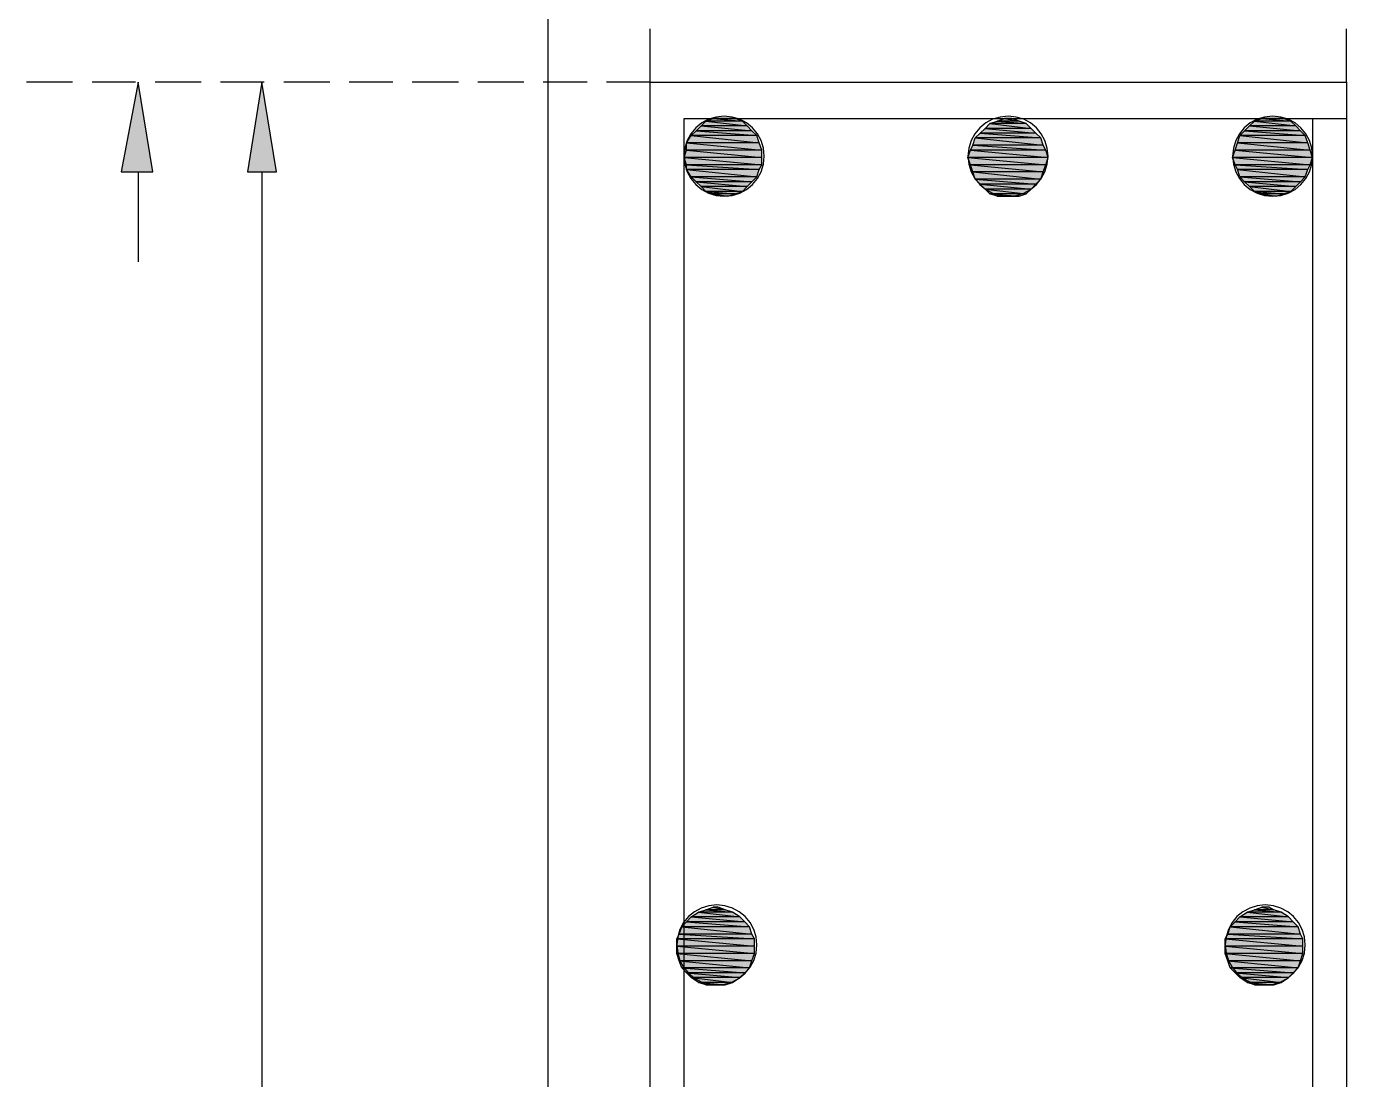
# Model space of a CAD drawing. Header units: metres. Extents: x 2.9 to 42.8, y 1.7 to 28.7.
# Drawn here: x 15.512 to 16.471, y 7.953 to 8.719 of the extents above; entities that cross this region are included whole.
import ezdxf

# ---------------------------------------------------------------- set-up
doc = ezdxf.new("R2010")
doc.units = ezdxf.units.M
for name, color, linetype in [('AZUL', 5, 'Continuous'), ('CIAN', 4, 'Continuous'), ('GRIS', 8, 'Continuous'), ('RELLENO_GRIS', 8, 'Continuous'), ('RELLENO_ROJO', 1, 'Continuous'), ('ROJO', 1, 'Continuous')]:
    doc.layers.add(name, color=color, linetype=linetype)

msp = doc.modelspace()

# ---------------------------------------------------------------- hatches: boundary and pattern name
at = {"layer": 'RELLENO_GRIS'}
h = msp.add_hatch(color=256, dxfattribs=at)
h.dxf.hatch_style = 1
h.paths.add_polyline_path([(15.5804, 8.6131), (15.6034, 8.6131), (15.5928, 8.6783), (15.5804, 8.6131)])
h = msp.add_hatch(color=256, dxfattribs=at)
h.dxf.hatch_style = 1
h.paths.add_polyline_path([(15.6722, 8.6131), (15.6933, 8.6131), (15.6827, 8.6783), (15.6722, 8.6131)])
at = {"layer": 'RELLENO_ROJO'}
h = msp.add_hatch(color=256, dxfattribs=at)
h.dxf.hatch_style = 1
h.paths.add_polyline_path([(16.0355, 8.6466), (16.002, 8.6466), (16.039, 8.6431), (16.0355, 8.6466)])
h.paths.add_polyline_path([(16.002, 8.6466), (16.039, 8.6431), (15.9985, 8.6431), (16.002, 8.6466)])
h = msp.add_hatch(color=256, dxfattribs=at)
h.dxf.hatch_style = 1
h.paths.add_polyline_path([(16.032, 8.6501), (16.0055, 8.6501), (16.0355, 8.6466), (16.032, 8.6501)])
h.paths.add_polyline_path([(16.0055, 8.6501), (16.0355, 8.6466), (16.002, 8.6466), (16.0055, 8.6501)])
h = msp.add_hatch(color=256, dxfattribs=at)
h.dxf.hatch_style = 1
h.paths.add_polyline_path([(16.0267, 8.6519), (16.0108, 8.6519), (16.032, 8.6501), (16.0267, 8.6519)])
h.paths.add_polyline_path([(16.0108, 8.6519), (16.032, 8.6501), (16.0055, 8.6501), (16.0108, 8.6519)])
h = msp.add_hatch(color=256, dxfattribs=at)
h.dxf.hatch_style = 1
h.paths.add_polyline_path([(16.0214, 8.6519), (16.0161, 8.6519), (16.0267, 8.6519), (16.0214, 8.6519)])
h.paths.add_polyline_path([(16.0161, 8.6519), (16.0267, 8.6519), (16.0108, 8.6519), (16.0161, 8.6519)])
h = msp.add_hatch(color=256, dxfattribs=at)
h.dxf.hatch_style = 1
h.paths.add_polyline_path([(16.2384, 8.6483), (16.2119, 8.6483), (16.2419, 8.6448), (16.2384, 8.6483)])
h.paths.add_polyline_path([(16.2119, 8.6483), (16.2419, 8.6448), (16.2084, 8.6448), (16.2119, 8.6483)])
h = msp.add_hatch(color=256, dxfattribs=at)
h.dxf.hatch_style = 1
h.paths.add_polyline_path([(16.2331, 8.6501), (16.2172, 8.6501), (16.2384, 8.6483), (16.2331, 8.6501)])
h.paths.add_polyline_path([(16.2172, 8.6501), (16.2384, 8.6483), (16.2119, 8.6483), (16.2172, 8.6501)])
h = msp.add_hatch(color=256, dxfattribs=at)
h.dxf.hatch_style = 1
h.paths.add_polyline_path([(16.2278, 8.6519), (16.2225, 8.6519), (16.2331, 8.6501), (16.2278, 8.6519)])
h.paths.add_polyline_path([(16.2225, 8.6519), (16.2331, 8.6501), (16.2172, 8.6501), (16.2225, 8.6519)])
h = msp.add_hatch(color=256, dxfattribs=at)
h.dxf.hatch_style = 1
h.paths.add_polyline_path([(16.4342, 8.6466), (16.4006, 8.6466), (16.4377, 8.6431), (16.4342, 8.6466)])
h.paths.add_polyline_path([(16.4006, 8.6466), (16.4377, 8.6431), (16.3971, 8.6431), (16.4006, 8.6466)])
h = msp.add_hatch(color=256, dxfattribs=at)
h.dxf.hatch_style = 1
h.paths.add_polyline_path([(16.4306, 8.6501), (16.4042, 8.6501), (16.4342, 8.6466), (16.4306, 8.6501)])
h.paths.add_polyline_path([(16.4042, 8.6501), (16.4342, 8.6466), (16.4006, 8.6466), (16.4042, 8.6501)])
h = msp.add_hatch(color=256, dxfattribs=at)
h.dxf.hatch_style = 1
h.paths.add_polyline_path([(16.4253, 8.6519), (16.4095, 8.6519), (16.4306, 8.6501), (16.4253, 8.6519)])
h.paths.add_polyline_path([(16.4095, 8.6519), (16.4306, 8.6501), (16.4042, 8.6501), (16.4095, 8.6519)])
h = msp.add_hatch(color=256, dxfattribs=at)
h.dxf.hatch_style = 1
h.paths.add_polyline_path([(16.42, 8.6519), (16.4148, 8.6519), (16.4253, 8.6519), (16.42, 8.6519)])
h.paths.add_polyline_path([(16.4148, 8.6519), (16.4253, 8.6519), (16.4095, 8.6519), (16.4148, 8.6519)])
h = msp.add_hatch(color=256, dxfattribs=at)
h.dxf.hatch_style = 1
h.paths.add_polyline_path([(16.0426, 8.6395), (15.9949, 8.6395), (16.0443, 8.6342), (16.0426, 8.6395)])
h.paths.add_polyline_path([(15.9949, 8.6395), (16.0443, 8.6342), (15.9914, 8.6342), (15.9949, 8.6395)])
h = msp.add_hatch(color=256, dxfattribs=at)
h.dxf.hatch_style = 1
h.paths.add_polyline_path([(16.039, 8.6431), (15.9985, 8.6431), (16.0426, 8.6395), (16.039, 8.6431)])
h.paths.add_polyline_path([(15.9985, 8.6431), (16.0426, 8.6395), (15.9949, 8.6395), (15.9985, 8.6431)])
h = msp.add_hatch(color=256, dxfattribs=at)
h.dxf.hatch_style = 1
h.paths.add_polyline_path([(16.2489, 8.6378), (16.2013, 8.6378), (16.2507, 8.6325), (16.2489, 8.6378)])
h.paths.add_polyline_path([(16.2013, 8.6378), (16.2507, 8.6325), (16.1996, 8.6325), (16.2013, 8.6378)])
h = msp.add_hatch(color=256, dxfattribs=at)
h.dxf.hatch_style = 1
h.paths.add_polyline_path([(16.2454, 8.6413), (16.2048, 8.6413), (16.2489, 8.6378), (16.2454, 8.6413)])
h.paths.add_polyline_path([(16.2048, 8.6413), (16.2489, 8.6378), (16.2013, 8.6378), (16.2048, 8.6413)])
h = msp.add_hatch(color=256, dxfattribs=at)
h.dxf.hatch_style = 1
h.paths.add_polyline_path([(16.2419, 8.6448), (16.2084, 8.6448), (16.2454, 8.6413), (16.2419, 8.6448)])
h.paths.add_polyline_path([(16.2084, 8.6448), (16.2454, 8.6413), (16.2048, 8.6413), (16.2084, 8.6448)])
h = msp.add_hatch(color=256, dxfattribs=at)
h.dxf.hatch_style = 1
h.paths.add_polyline_path([(16.4412, 8.6395), (16.3936, 8.6395), (16.443, 8.6342), (16.4412, 8.6395)])
h.paths.add_polyline_path([(16.3936, 8.6395), (16.443, 8.6342), (16.3918, 8.6342), (16.3936, 8.6395)])
h = msp.add_hatch(color=256, dxfattribs=at)
h.dxf.hatch_style = 1
h.paths.add_polyline_path([(16.4377, 8.6431), (16.3971, 8.6431), (16.4412, 8.6395), (16.4377, 8.6431)])
h.paths.add_polyline_path([(16.3971, 8.6431), (16.4412, 8.6395), (16.3936, 8.6395), (16.3971, 8.6431)])
h = msp.add_hatch(color=256, dxfattribs=at)
h.dxf.hatch_style = 1
h.paths.add_polyline_path([(16.0461, 8.6289), (15.9914, 8.6289), (16.0461, 8.6237), (16.0461, 8.6289)])
h.paths.add_polyline_path([(15.9914, 8.6289), (16.0461, 8.6237), (15.9897, 8.6237), (15.9914, 8.6289)])
h = msp.add_hatch(color=256, dxfattribs=at)
h.dxf.hatch_style = 1
h.paths.add_polyline_path([(16.0443, 8.6342), (15.9914, 8.6342), (16.0461, 8.6289), (16.0443, 8.6342)])
h.paths.add_polyline_path([(15.9914, 8.6342), (16.0461, 8.6289), (15.9914, 8.6289), (15.9914, 8.6342)])
h = msp.add_hatch(color=256, dxfattribs=at)
h.dxf.hatch_style = 1
h.paths.add_polyline_path([(16.2525, 8.6289), (16.1978, 8.6289), (16.2542, 8.6237), (16.2525, 8.6289)])
h.paths.add_polyline_path([(16.1978, 8.6289), (16.2542, 8.6237), (16.196, 8.6237), (16.1978, 8.6289)])
h = msp.add_hatch(color=256, dxfattribs=at)
h.dxf.hatch_style = 1
h.paths.add_polyline_path([(16.2507, 8.6325), (16.1996, 8.6325), (16.2525, 8.6289), (16.2507, 8.6325)])
h.paths.add_polyline_path([(16.1996, 8.6325), (16.2525, 8.6289), (16.1978, 8.6289), (16.1996, 8.6325)])
h = msp.add_hatch(color=256, dxfattribs=at)
h.dxf.hatch_style = 1
h.paths.add_polyline_path([(16.4447, 8.6289), (16.3901, 8.6289), (16.4465, 8.6237), (16.4447, 8.6289)])
h.paths.add_polyline_path([(16.3901, 8.6289), (16.4465, 8.6237), (16.3883, 8.6237), (16.3901, 8.6289)])
h = msp.add_hatch(color=256, dxfattribs=at)
h.dxf.hatch_style = 1
h.paths.add_polyline_path([(16.443, 8.6342), (16.3918, 8.6342), (16.4447, 8.6289), (16.443, 8.6342)])
h.paths.add_polyline_path([(16.3918, 8.6342), (16.4447, 8.6289), (16.3901, 8.6289), (16.3918, 8.6342)])
h = msp.add_hatch(color=256, dxfattribs=at)
h.dxf.hatch_style = 1
h.paths.add_polyline_path([(16.0461, 8.6237), (15.9897, 8.6237), (16.0461, 8.6184), (16.0461, 8.6237)])
h.paths.add_polyline_path([(15.9897, 8.6237), (16.0461, 8.6184), (15.9914, 8.6184), (15.9897, 8.6237)])
h = msp.add_hatch(color=256, dxfattribs=at)
h.dxf.hatch_style = 1
h.paths.add_polyline_path([(16.0461, 8.6184), (15.9914, 8.6184), (16.0443, 8.6148), (16.0461, 8.6184)])
h.paths.add_polyline_path([(15.9914, 8.6184), (16.0443, 8.6148), (15.9914, 8.6148), (15.9914, 8.6184)])
h = msp.add_hatch(color=256, dxfattribs=at)
h.dxf.hatch_style = 1
h.paths.add_polyline_path([(16.2542, 8.6237), (16.196, 8.6237), (16.2525, 8.6184), (16.2542, 8.6237)])
h.paths.add_polyline_path([(16.196, 8.6237), (16.2525, 8.6184), (16.1978, 8.6184), (16.196, 8.6237)])
h = msp.add_hatch(color=256, dxfattribs=at)
h.dxf.hatch_style = 1
h.paths.add_polyline_path([(16.2525, 8.6184), (16.1978, 8.6184), (16.2507, 8.6131), (16.2525, 8.6184)])
h.paths.add_polyline_path([(16.1978, 8.6184), (16.2507, 8.6131), (16.1996, 8.6131), (16.1978, 8.6184)])
h = msp.add_hatch(color=256, dxfattribs=at)
h.dxf.hatch_style = 1
h.paths.add_polyline_path([(16.4465, 8.6237), (16.3883, 8.6237), (16.4447, 8.6184), (16.4465, 8.6237)])
h.paths.add_polyline_path([(16.3883, 8.6237), (16.4447, 8.6184), (16.3901, 8.6184), (16.3883, 8.6237)])
h = msp.add_hatch(color=256, dxfattribs=at)
h.dxf.hatch_style = 1
h.paths.add_polyline_path([(16.4447, 8.6184), (16.3901, 8.6184), (16.443, 8.6148), (16.4447, 8.6184)])
h.paths.add_polyline_path([(16.3901, 8.6184), (16.443, 8.6148), (16.3918, 8.6148), (16.3901, 8.6184)])
h = msp.add_hatch(color=256, dxfattribs=at)
h.dxf.hatch_style = 1
h.paths.add_polyline_path([(16.0443, 8.6148), (15.9914, 8.6148), (16.0426, 8.6095), (16.0443, 8.6148)])
h.paths.add_polyline_path([(15.9914, 8.6148), (16.0426, 8.6095), (15.9949, 8.6095), (15.9914, 8.6148)])
h = msp.add_hatch(color=256, dxfattribs=at)
h.dxf.hatch_style = 1
h.paths.add_polyline_path([(16.0426, 8.6095), (15.9949, 8.6095), (16.039, 8.606), (16.0426, 8.6095)])
h.paths.add_polyline_path([(15.9949, 8.6095), (16.039, 8.606), (15.9985, 8.606), (15.9949, 8.6095)])
h = msp.add_hatch(color=256, dxfattribs=at)
h.dxf.hatch_style = 1
h.paths.add_polyline_path([(16.2507, 8.6131), (16.1996, 8.6131), (16.2489, 8.6078), (16.2507, 8.6131)])
h.paths.add_polyline_path([(16.1996, 8.6131), (16.2489, 8.6078), (16.2013, 8.6078), (16.1996, 8.6131)])
h = msp.add_hatch(color=256, dxfattribs=at)
h.dxf.hatch_style = 1
h.paths.add_polyline_path([(16.2489, 8.6078), (16.2013, 8.6078), (16.2454, 8.6043), (16.2489, 8.6078)])
h.paths.add_polyline_path([(16.2013, 8.6078), (16.2454, 8.6043), (16.2048, 8.6043), (16.2013, 8.6078)])
h = msp.add_hatch(color=256, dxfattribs=at)
h.dxf.hatch_style = 1
h.paths.add_polyline_path([(16.443, 8.6148), (16.3918, 8.6148), (16.4412, 8.6095), (16.443, 8.6148)])
h.paths.add_polyline_path([(16.3918, 8.6148), (16.4412, 8.6095), (16.3936, 8.6095), (16.3918, 8.6148)])
h = msp.add_hatch(color=256, dxfattribs=at)
h.dxf.hatch_style = 1
h.paths.add_polyline_path([(16.4412, 8.6095), (16.3936, 8.6095), (16.4377, 8.606), (16.4412, 8.6095)])
h.paths.add_polyline_path([(16.3936, 8.6095), (16.4377, 8.606), (16.3971, 8.606), (16.3936, 8.6095)])
h = msp.add_hatch(color=256, dxfattribs=at)
h.dxf.hatch_style = 1
h.paths.add_polyline_path([(16.039, 8.606), (15.9985, 8.606), (16.0355, 8.6025), (16.039, 8.606)])
h.paths.add_polyline_path([(15.9985, 8.606), (16.0355, 8.6025), (16.002, 8.6025), (15.9985, 8.606)])
h = msp.add_hatch(color=256, dxfattribs=at)
h.dxf.hatch_style = 1
h.paths.add_polyline_path([(16.0355, 8.6025), (16.002, 8.6025), (16.032, 8.599), (16.0355, 8.6025)])
h.paths.add_polyline_path([(16.002, 8.6025), (16.032, 8.599), (16.0055, 8.599), (16.002, 8.6025)])
h = msp.add_hatch(color=256, dxfattribs=at)
h.dxf.hatch_style = 1
h.paths.add_polyline_path([(16.032, 8.599), (16.0055, 8.599), (16.0267, 8.5972), (16.032, 8.599)])
h.paths.add_polyline_path([(16.0055, 8.599), (16.0267, 8.5972), (16.0108, 8.5972), (16.0055, 8.599)])
h = msp.add_hatch(color=256, dxfattribs=at)
h.dxf.hatch_style = 1
h.paths.add_polyline_path([(16.2454, 8.6043), (16.2048, 8.6043), (16.2419, 8.6007), (16.2454, 8.6043)])
h.paths.add_polyline_path([(16.2048, 8.6043), (16.2419, 8.6007), (16.2084, 8.6007), (16.2048, 8.6043)])
h = msp.add_hatch(color=256, dxfattribs=at)
h.dxf.hatch_style = 1
h.paths.add_polyline_path([(16.2419, 8.6007), (16.2084, 8.6007), (16.2384, 8.5972), (16.2419, 8.6007)])
h.paths.add_polyline_path([(16.2084, 8.6007), (16.2384, 8.5972), (16.2119, 8.5972), (16.2084, 8.6007)])
h = msp.add_hatch(color=256, dxfattribs=at)
h.dxf.hatch_style = 1
h.paths.add_polyline_path([(16.4377, 8.606), (16.3971, 8.606), (16.4342, 8.6025), (16.4377, 8.606)])
h.paths.add_polyline_path([(16.3971, 8.606), (16.4342, 8.6025), (16.4006, 8.6025), (16.3971, 8.606)])
h = msp.add_hatch(color=256, dxfattribs=at)
h.dxf.hatch_style = 1
h.paths.add_polyline_path([(16.4342, 8.6025), (16.4006, 8.6025), (16.4306, 8.599), (16.4342, 8.6025)])
h.paths.add_polyline_path([(16.4006, 8.6025), (16.4306, 8.599), (16.4042, 8.599), (16.4006, 8.6025)])
h = msp.add_hatch(color=256, dxfattribs=at)
h.dxf.hatch_style = 1
h.paths.add_polyline_path([(16.4306, 8.599), (16.4042, 8.599), (16.4253, 8.5972), (16.4306, 8.599)])
h.paths.add_polyline_path([(16.4042, 8.599), (16.4253, 8.5972), (16.4095, 8.5972), (16.4042, 8.599)])
h = msp.add_hatch(color=256, dxfattribs=at)
h.dxf.hatch_style = 1
h.paths.add_polyline_path([(16.0267, 8.5972), (16.0108, 8.5972), (16.0214, 8.5954), (16.0267, 8.5972)])
h.paths.add_polyline_path([(16.0108, 8.5972), (16.0214, 8.5954), (16.0161, 8.5954), (16.0108, 8.5972)])
h = msp.add_hatch(color=256, dxfattribs=at)
h.dxf.hatch_style = 1
h.paths.add_polyline_path([(16.2384, 8.5972), (16.2119, 8.5972), (16.2331, 8.5954), (16.2384, 8.5972)])
h.paths.add_polyline_path([(16.2119, 8.5972), (16.2331, 8.5954), (16.2172, 8.5954), (16.2119, 8.5972)])
h = msp.add_hatch(color=256, dxfattribs=at)
h.dxf.hatch_style = 1
h.paths.add_polyline_path([(16.2331, 8.5954), (16.2172, 8.5954), (16.2278, 8.5954), (16.2331, 8.5954)])
h.paths.add_polyline_path([(16.2172, 8.5954), (16.2278, 8.5954), (16.2225, 8.5954), (16.2172, 8.5954)])
h = msp.add_hatch(color=256, dxfattribs=at)
h.dxf.hatch_style = 1
h.paths.add_polyline_path([(16.4253, 8.5972), (16.4095, 8.5972), (16.42, 8.5954), (16.4253, 8.5972)])
h.paths.add_polyline_path([(16.4095, 8.5972), (16.42, 8.5954), (16.4148, 8.5954), (16.4095, 8.5972)])
h = msp.add_hatch(color=256, dxfattribs=at)
h.dxf.hatch_style = 1
h.paths.add_polyline_path([(16.0302, 8.0716), (15.9949, 8.0716), (16.0337, 8.068), (16.0302, 8.0716)])
h.paths.add_polyline_path([(15.9949, 8.0716), (16.0337, 8.068), (15.9914, 8.068), (15.9949, 8.0716)])
h = msp.add_hatch(color=256, dxfattribs=at)
h.dxf.hatch_style = 1
h.paths.add_polyline_path([(16.0249, 8.0751), (16.0002, 8.0751), (16.0302, 8.0716), (16.0249, 8.0751)])
h.paths.add_polyline_path([(16.0002, 8.0751), (16.0302, 8.0716), (15.9949, 8.0716), (16.0002, 8.0751)])
h = msp.add_hatch(color=256, dxfattribs=at)
h.dxf.hatch_style = 1
h.paths.add_polyline_path([(16.0196, 8.0768), (16.0055, 8.0768), (16.0249, 8.0751), (16.0196, 8.0768)])
h.paths.add_polyline_path([(16.0055, 8.0768), (16.0249, 8.0751), (16.0002, 8.0751), (16.0055, 8.0768)])
h = msp.add_hatch(color=256, dxfattribs=at)
h.dxf.hatch_style = 1
h.paths.add_polyline_path([(16.0143, 8.0786), (16.0108, 8.0786), (16.0196, 8.0768), (16.0143, 8.0786)])
h.paths.add_polyline_path([(16.0108, 8.0786), (16.0196, 8.0768), (16.0055, 8.0768), (16.0108, 8.0786)])
h = msp.add_hatch(color=256, dxfattribs=at)
h.dxf.hatch_style = 1
h.paths.add_polyline_path([(16.4289, 8.0716), (16.3936, 8.0716), (16.4324, 8.068), (16.4289, 8.0716)])
h.paths.add_polyline_path([(16.3936, 8.0716), (16.4324, 8.068), (16.3901, 8.068), (16.3936, 8.0716)])
h = msp.add_hatch(color=256, dxfattribs=at)
h.dxf.hatch_style = 1
h.paths.add_polyline_path([(16.4236, 8.0751), (16.3989, 8.0751), (16.4289, 8.0716), (16.4236, 8.0751)])
h.paths.add_polyline_path([(16.3989, 8.0751), (16.4289, 8.0716), (16.3936, 8.0716), (16.3989, 8.0751)])
h = msp.add_hatch(color=256, dxfattribs=at)
h.dxf.hatch_style = 1
h.paths.add_polyline_path([(16.4183, 8.0768), (16.4042, 8.0768), (16.4236, 8.0751), (16.4183, 8.0768)])
h.paths.add_polyline_path([(16.4042, 8.0768), (16.4236, 8.0751), (16.3989, 8.0751), (16.4042, 8.0768)])
h = msp.add_hatch(color=256, dxfattribs=at)
h.dxf.hatch_style = 1
h.paths.add_polyline_path([(16.4148, 8.0786), (16.4095, 8.0786), (16.4183, 8.0768), (16.4148, 8.0786)])
h.paths.add_polyline_path([(16.4095, 8.0786), (16.4183, 8.0768), (16.4042, 8.0768), (16.4095, 8.0786)])
h = msp.add_hatch(color=256, dxfattribs=at)
h.dxf.hatch_style = 1
h.paths.add_polyline_path([(16.0373, 8.0645), (15.9879, 8.0645), (16.039, 8.0592), (16.0373, 8.0645)])
h.paths.add_polyline_path([(15.9879, 8.0645), (16.039, 8.0592), (15.9861, 8.0592), (15.9879, 8.0645)])
h = msp.add_hatch(color=256, dxfattribs=at)
h.dxf.hatch_style = 1
h.paths.add_polyline_path([(16.0337, 8.068), (15.9914, 8.068), (16.0373, 8.0645), (16.0337, 8.068)])
h.paths.add_polyline_path([(15.9914, 8.068), (16.0373, 8.0645), (15.9879, 8.0645), (15.9914, 8.068)])
h = msp.add_hatch(color=256, dxfattribs=at)
h.dxf.hatch_style = 1
h.paths.add_polyline_path([(16.4359, 8.0645), (16.3865, 8.0645), (16.4377, 8.0592), (16.4359, 8.0645)])
h.paths.add_polyline_path([(16.3865, 8.0645), (16.4377, 8.0592), (16.3848, 8.0592), (16.3865, 8.0645)])
h = msp.add_hatch(color=256, dxfattribs=at)
h.dxf.hatch_style = 1
h.paths.add_polyline_path([(16.4324, 8.068), (16.3901, 8.068), (16.4359, 8.0645), (16.4324, 8.068)])
h.paths.add_polyline_path([(16.3901, 8.068), (16.4359, 8.0645), (16.3865, 8.0645), (16.3901, 8.068)])
h = msp.add_hatch(color=256, dxfattribs=at)
h.dxf.hatch_style = 1
h.paths.add_polyline_path([(16.039, 8.0592), (15.9861, 8.0592), (16.0408, 8.0557), (16.039, 8.0592)])
h.paths.add_polyline_path([(15.9861, 8.0592), (16.0408, 8.0557), (15.9844, 8.0557), (15.9861, 8.0592)])
h = msp.add_hatch(color=256, dxfattribs=at)
h.dxf.hatch_style = 1
h.paths.add_polyline_path([(16.0408, 8.0557), (15.9844, 8.0557), (16.0408, 8.0504), (16.0408, 8.0557)])
h.paths.add_polyline_path([(15.9844, 8.0557), (16.0408, 8.0504), (15.9844, 8.0504), (15.9844, 8.0557)])
h = msp.add_hatch(color=256, dxfattribs=at)
h.dxf.hatch_style = 1
h.paths.add_polyline_path([(16.4377, 8.0592), (16.3848, 8.0592), (16.4394, 8.0557), (16.4377, 8.0592)])
h.paths.add_polyline_path([(16.3848, 8.0592), (16.4394, 8.0557), (16.383, 8.0557), (16.3848, 8.0592)])
h = msp.add_hatch(color=256, dxfattribs=at)
h.dxf.hatch_style = 1
h.paths.add_polyline_path([(16.4394, 8.0557), (16.383, 8.0557), (16.4394, 8.0504), (16.4394, 8.0557)])
h.paths.add_polyline_path([(16.383, 8.0557), (16.4394, 8.0504), (16.383, 8.0504), (16.383, 8.0557)])
h = msp.add_hatch(color=256, dxfattribs=at)
h.dxf.hatch_style = 1
h.paths.add_polyline_path([(16.0408, 8.0504), (15.9844, 8.0504), (16.0408, 8.0451), (16.0408, 8.0504)])
h.paths.add_polyline_path([(15.9844, 8.0504), (16.0408, 8.0451), (15.9844, 8.0451), (15.9844, 8.0504)])
h = msp.add_hatch(color=256, dxfattribs=at)
h.dxf.hatch_style = 1
h.paths.add_polyline_path([(16.0408, 8.0451), (15.9844, 8.0451), (16.039, 8.0398), (16.0408, 8.0451)])
h.paths.add_polyline_path([(15.9844, 8.0451), (16.039, 8.0398), (15.9861, 8.0398), (15.9844, 8.0451)])
h = msp.add_hatch(color=256, dxfattribs=at)
h.dxf.hatch_style = 1
h.paths.add_polyline_path([(16.4394, 8.0504), (16.383, 8.0504), (16.4394, 8.0451), (16.4394, 8.0504)])
h.paths.add_polyline_path([(16.383, 8.0504), (16.4394, 8.0451), (16.383, 8.0451), (16.383, 8.0504)])
h = msp.add_hatch(color=256, dxfattribs=at)
h.dxf.hatch_style = 1
h.paths.add_polyline_path([(16.4394, 8.0451), (16.383, 8.0451), (16.4377, 8.0398), (16.4394, 8.0451)])
h.paths.add_polyline_path([(16.383, 8.0451), (16.4377, 8.0398), (16.3848, 8.0398), (16.383, 8.0451)])
h = msp.add_hatch(color=256, dxfattribs=at)
h.dxf.hatch_style = 1
h.paths.add_polyline_path([(16.039, 8.0398), (15.9861, 8.0398), (16.0373, 8.0345), (16.039, 8.0398)])
h.paths.add_polyline_path([(15.9861, 8.0398), (16.0373, 8.0345), (15.9879, 8.0345), (15.9861, 8.0398)])
h = msp.add_hatch(color=256, dxfattribs=at)
h.dxf.hatch_style = 1
h.paths.add_polyline_path([(16.0373, 8.0345), (15.9879, 8.0345), (16.0337, 8.031), (16.0373, 8.0345)])
h.paths.add_polyline_path([(15.9879, 8.0345), (16.0337, 8.031), (15.9914, 8.031), (15.9879, 8.0345)])
h = msp.add_hatch(color=256, dxfattribs=at)
h.dxf.hatch_style = 1
h.paths.add_polyline_path([(16.4377, 8.0398), (16.3848, 8.0398), (16.4359, 8.0345), (16.4377, 8.0398)])
h.paths.add_polyline_path([(16.3848, 8.0398), (16.4359, 8.0345), (16.3865, 8.0345), (16.3848, 8.0398)])
h = msp.add_hatch(color=256, dxfattribs=at)
h.dxf.hatch_style = 1
h.paths.add_polyline_path([(16.4359, 8.0345), (16.3865, 8.0345), (16.4324, 8.031), (16.4359, 8.0345)])
h.paths.add_polyline_path([(16.3865, 8.0345), (16.4324, 8.031), (16.3901, 8.031), (16.3865, 8.0345)])
h = msp.add_hatch(color=256, dxfattribs=at)
h.dxf.hatch_style = 1
h.paths.add_polyline_path([(16.0337, 8.031), (15.9914, 8.031), (16.0302, 8.0275), (16.0337, 8.031)])
h.paths.add_polyline_path([(15.9914, 8.031), (16.0302, 8.0275), (15.9949, 8.0275), (15.9914, 8.031)])
h = msp.add_hatch(color=256, dxfattribs=at)
h.dxf.hatch_style = 1
h.paths.add_polyline_path([(16.0302, 8.0275), (15.9949, 8.0275), (16.0249, 8.0239), (16.0302, 8.0275)])
h.paths.add_polyline_path([(15.9949, 8.0275), (16.0249, 8.0239), (16.0002, 8.0239), (15.9949, 8.0275)])
h = msp.add_hatch(color=256, dxfattribs=at)
h.dxf.hatch_style = 1
h.paths.add_polyline_path([(16.0249, 8.0239), (16.0002, 8.0239), (16.0196, 8.0222), (16.0249, 8.0239)])
h.paths.add_polyline_path([(16.0002, 8.0239), (16.0196, 8.0222), (16.0055, 8.0222), (16.0002, 8.0239)])
h = msp.add_hatch(color=256, dxfattribs=at)
h.dxf.hatch_style = 1
h.paths.add_polyline_path([(16.4324, 8.031), (16.3901, 8.031), (16.4289, 8.0275), (16.4324, 8.031)])
h.paths.add_polyline_path([(16.3901, 8.031), (16.4289, 8.0275), (16.3936, 8.0275), (16.3901, 8.031)])
h = msp.add_hatch(color=256, dxfattribs=at)
h.dxf.hatch_style = 1
h.paths.add_polyline_path([(16.4289, 8.0275), (16.3936, 8.0275), (16.4236, 8.0239), (16.4289, 8.0275)])
h.paths.add_polyline_path([(16.3936, 8.0275), (16.4236, 8.0239), (16.3989, 8.0239), (16.3936, 8.0275)])
h = msp.add_hatch(color=256, dxfattribs=at)
h.dxf.hatch_style = 1
h.paths.add_polyline_path([(16.4236, 8.0239), (16.3989, 8.0239), (16.4183, 8.0222), (16.4236, 8.0239)])
h.paths.add_polyline_path([(16.3989, 8.0239), (16.4183, 8.0222), (16.4042, 8.0222), (16.3989, 8.0239)])
h = msp.add_hatch(color=256, dxfattribs=at)
h.dxf.hatch_style = 1
h.paths.add_polyline_path([(16.0196, 8.0222), (16.0055, 8.0222), (16.0143, 8.0222), (16.0196, 8.0222)])
h.paths.add_polyline_path([(16.0055, 8.0222), (16.0143, 8.0222), (16.0108, 8.0222), (16.0055, 8.0222)])
h = msp.add_hatch(color=256, dxfattribs=at)
h.dxf.hatch_style = 1
h.paths.add_polyline_path([(16.4183, 8.0222), (16.4042, 8.0222), (16.4148, 8.0222), (16.4183, 8.0222)])
h.paths.add_polyline_path([(16.4042, 8.0222), (16.4148, 8.0222), (16.4095, 8.0222), (16.4042, 8.0222)])

# ---------------------------------------------------------------- linework, layer by layer
at = {"layer": 'AZUL', "lineweight": -3}
for points in [[(15.965, 8.6783), (16.4712, 8.6783)], [(15.965, 5.8526), (15.965, 8.6783)], [(16.4712, 8.6783), (16.4712, 5.879)], [(15.9897, 8.6519), (16.4712, 8.6519)], [(15.9897, 5.9073), (15.9897, 8.6519)], [(16.4465, 8.6519), (16.4465, 5.9514)]]:
    msp.add_lwpolyline(points, dxfattribs=at)
at = {"layer": 'CIAN', "lineweight": -3}
msp.add_lwpolyline([(15.8909, 5.7803), (15.8909, 8.7507)], dxfattribs=at)
at = {"layer": 'GRIS', "lineweight": -3}
for points in [[(15.965, 8.6783), (15.965, 8.7171)], [(16.4712, 8.6783), (16.4712, 8.7171)], [(15.5434, 8.6783), (15.5116, 8.6783)], [(15.5452, 8.6783), (15.5134, 8.6783)], [(15.591, 8.6783), (15.5593, 8.6783)], [(15.5892, 8.6783), (15.5593, 8.6783)], [(15.6369, 8.6783), (15.6051, 8.6783)], [(15.6386, 8.6783), (15.6069, 8.6783)], [(15.6827, 8.6783), (15.6528, 8.6783)], [(15.6845, 8.6783), (15.6545, 8.6783)], [(15.7304, 8.6783), (15.6986, 8.6783)], [(15.7321, 8.6783), (15.7004, 8.6783)], [(15.778, 8.6783), (15.7462, 8.6783)], [(15.778, 8.6783), (15.748, 8.6783)], [(15.8238, 8.6783), (15.7921, 8.6783)], [(15.8256, 8.6783), (15.7939, 8.6783)], [(15.8715, 8.6783), (15.8397, 8.6783)], [(15.8732, 8.6783), (15.8415, 8.6783)], [(15.9191, 8.6783), (15.8873, 8.6783)], [(15.9173, 8.6783), (15.8873, 8.6783)], [(15.965, 8.6783), (15.9332, 8.6783)], [(15.965, 8.6783), (15.935, 8.6783)], [(15.5928, 8.6131), (15.5928, 8.5478)], [(15.6827, 8.6131), (15.6827, 7.366)]]:
    msp.add_lwpolyline(points, dxfattribs=at)
for points in [[(15.5804, 8.6131), (15.6034, 8.6131), (15.5928, 8.6783)], [(15.6722, 8.6131), (15.6933, 8.6131), (15.6827, 8.6783)]]:
    msp.add_lwpolyline(points, close=True, dxfattribs=at)
at = {"layer": 'ROJO', "lineweight": -3}
for points in [[(16.0479, 8.6245), (16.0473, 8.6304), (16.0456, 8.6359), (16.0429, 8.6408), (16.0393, 8.6451), (16.035, 8.6487), (16.0301, 8.6514), (16.0246, 8.653), (16.0188, 8.6536), (16.0129, 8.653), (16.0074, 8.6514), (16.0025, 8.6487), (15.9982, 8.6451), (15.9946, 8.6408), (15.9919, 8.6359), (15.9902, 8.6304), (15.9897, 8.6245), (15.9902, 8.6187), (15.9919, 8.6132), (15.9946, 8.6083), (15.9982, 8.604), (16.0025, 8.6004), (16.0074, 8.5977), (16.0129, 8.596), (16.0188, 8.5954), (16.0246, 8.596), (16.0301, 8.5977), (16.035, 8.6004), (16.0393, 8.604), (16.0429, 8.6083), (16.0456, 8.6132), (16.0473, 8.6187)], [(16.002, 8.6466), (16.039, 8.6431), (15.9985, 8.6431)], [(16.0055, 8.6501), (16.0355, 8.6466), (16.002, 8.6466)], [(16.0355, 8.6466), (16.002, 8.6466), (16.039, 8.6431)], [(16.0108, 8.6519), (16.032, 8.6501), (16.0055, 8.6501)], [(16.032, 8.6501), (16.0055, 8.6501), (16.0355, 8.6466)], [(16.0161, 8.6519), (16.0267, 8.6519), (16.0108, 8.6519)], [(16.0267, 8.6519), (16.0108, 8.6519), (16.032, 8.6501)], [(16.0214, 8.6519), (16.0161, 8.6519), (16.0267, 8.6519)], [(16.2542, 8.6245), (16.2536, 8.6304), (16.2519, 8.6359), (16.2493, 8.6408), (16.2457, 8.6451), (16.2414, 8.6487), (16.2365, 8.6514), (16.231, 8.653), (16.2251, 8.6536), (16.2193, 8.653), (16.2138, 8.6514), (16.2089, 8.6487), (16.2046, 8.6451), (16.201, 8.6408), (16.1983, 8.6359), (16.1966, 8.6304), (16.196, 8.6245), (16.1966, 8.6187), (16.1983, 8.6132), (16.201, 8.6083), (16.2046, 8.604), (16.2089, 8.6004), (16.2138, 8.5977), (16.2193, 8.596), (16.2251, 8.5954), (16.231, 8.596), (16.2365, 8.5977), (16.2414, 8.6004), (16.2457, 8.604), (16.2493, 8.6083), (16.2519, 8.6132), (16.2536, 8.6187)], [(16.2119, 8.6483), (16.2419, 8.6448), (16.2084, 8.6448)], [(16.2172, 8.6501), (16.2384, 8.6483), (16.2119, 8.6483)], [(16.2384, 8.6483), (16.2119, 8.6483), (16.2419, 8.6448)], [(16.2225, 8.6519), (16.2331, 8.6501), (16.2172, 8.6501)], [(16.2331, 8.6501), (16.2172, 8.6501), (16.2384, 8.6483)], [(16.2278, 8.6519), (16.2225, 8.6519), (16.2331, 8.6501)], [(16.4465, 8.6245), (16.4459, 8.6304), (16.4442, 8.6359), (16.4415, 8.6408), (16.438, 8.6451), (16.4337, 8.6487), (16.4287, 8.6514), (16.4233, 8.653), (16.4174, 8.6536), (16.4115, 8.653), (16.4061, 8.6514), (16.4011, 8.6487), (16.3968, 8.6451), (16.3933, 8.6408), (16.3906, 8.6359), (16.3889, 8.6304), (16.3883, 8.6245), (16.3889, 8.6187), (16.3906, 8.6132), (16.3933, 8.6083), (16.3968, 8.604), (16.4011, 8.6004), (16.4061, 8.5977), (16.4115, 8.596), (16.4174, 8.5954), (16.4233, 8.596), (16.4287, 8.5977), (16.4337, 8.6004), (16.438, 8.604), (16.4415, 8.6083), (16.4442, 8.6132), (16.4459, 8.6187)], [(16.4006, 8.6466), (16.4377, 8.6431), (16.3971, 8.6431)], [(16.4042, 8.6501), (16.4342, 8.6466), (16.4006, 8.6466)], [(16.4342, 8.6466), (16.4006, 8.6466), (16.4377, 8.6431)], [(16.4095, 8.6519), (16.4306, 8.6501), (16.4042, 8.6501)], [(16.4306, 8.6501), (16.4042, 8.6501), (16.4342, 8.6466)], [(16.4148, 8.6519), (16.4253, 8.6519), (16.4095, 8.6519)], [(16.4253, 8.6519), (16.4095, 8.6519), (16.4306, 8.6501)], [(16.42, 8.6519), (16.4148, 8.6519), (16.4253, 8.6519)], [(15.9949, 8.6395), (16.0443, 8.6342), (15.9914, 8.6342)], [(15.9985, 8.6431), (16.0426, 8.6395), (15.9949, 8.6395)], [(16.0426, 8.6395), (15.9949, 8.6395), (16.0443, 8.6342)], [(16.039, 8.6431), (15.9985, 8.6431), (16.0426, 8.6395)], [(16.2013, 8.6378), (16.2507, 8.6325), (16.1996, 8.6325)], [(16.2048, 8.6413), (16.2489, 8.6378), (16.2013, 8.6378)], [(16.2489, 8.6378), (16.2013, 8.6378), (16.2507, 8.6325)], [(16.2084, 8.6448), (16.2454, 8.6413), (16.2048, 8.6413)], [(16.2454, 8.6413), (16.2048, 8.6413), (16.2489, 8.6378)], [(16.2419, 8.6448), (16.2084, 8.6448), (16.2454, 8.6413)], [(16.3936, 8.6395), (16.443, 8.6342), (16.3918, 8.6342)], [(16.3971, 8.6431), (16.4412, 8.6395), (16.3936, 8.6395)], [(16.4412, 8.6395), (16.3936, 8.6395), (16.443, 8.6342)], [(16.4377, 8.6431), (16.3971, 8.6431), (16.4412, 8.6395)], [(15.9914, 8.6289), (16.0461, 8.6237), (15.9897, 8.6237)], [(16.0443, 8.6342), (15.9914, 8.6342), (16.0461, 8.6289)], [(15.9914, 8.6342), (16.0461, 8.6289), (15.9914, 8.6289)], [(16.0461, 8.6289), (15.9914, 8.6289), (16.0461, 8.6237)], [(16.1978, 8.6289), (16.2542, 8.6237), (16.196, 8.6237)], [(16.1996, 8.6325), (16.2525, 8.6289), (16.1978, 8.6289)], [(16.2525, 8.6289), (16.1978, 8.6289), (16.2542, 8.6237)], [(16.2507, 8.6325), (16.1996, 8.6325), (16.2525, 8.6289)], [(16.3901, 8.6289), (16.4465, 8.6237), (16.3883, 8.6237)], [(16.3918, 8.6342), (16.4447, 8.6289), (16.3901, 8.6289)], [(16.4447, 8.6289), (16.3901, 8.6289), (16.4465, 8.6237)], [(16.443, 8.6342), (16.3918, 8.6342), (16.4447, 8.6289)], [(16.0461, 8.6237), (15.9897, 8.6237), (16.0461, 8.6184)], [(15.9897, 8.6237), (16.0461, 8.6184), (15.9914, 8.6184)], [(16.0461, 8.6184), (15.9914, 8.6184), (16.0443, 8.6148)], [(15.9914, 8.6184), (16.0443, 8.6148), (15.9914, 8.6148)], [(16.2542, 8.6237), (16.196, 8.6237), (16.2525, 8.6184)], [(16.196, 8.6237), (16.2525, 8.6184), (16.1978, 8.6184)], [(16.2525, 8.6184), (16.1978, 8.6184), (16.2507, 8.6131)], [(16.1978, 8.6184), (16.2507, 8.6131), (16.1996, 8.6131)], [(16.4465, 8.6237), (16.3883, 8.6237), (16.4447, 8.6184)], [(16.3883, 8.6237), (16.4447, 8.6184), (16.3901, 8.6184)], [(16.4447, 8.6184), (16.3901, 8.6184), (16.443, 8.6148)], [(16.3901, 8.6184), (16.443, 8.6148), (16.3918, 8.6148)], [(16.0443, 8.6148), (15.9914, 8.6148), (16.0426, 8.6095)], [(15.9914, 8.6148), (16.0426, 8.6095), (15.9949, 8.6095)], [(16.0426, 8.6095), (15.9949, 8.6095), (16.039, 8.606)], [(15.9949, 8.6095), (16.039, 8.606), (15.9985, 8.606)], [(16.2507, 8.6131), (16.1996, 8.6131), (16.2489, 8.6078)], [(16.1996, 8.6131), (16.2489, 8.6078), (16.2013, 8.6078)], [(16.2489, 8.6078), (16.2013, 8.6078), (16.2454, 8.6043)], [(16.2013, 8.6078), (16.2454, 8.6043), (16.2048, 8.6043)], [(16.443, 8.6148), (16.3918, 8.6148), (16.4412, 8.6095)], [(16.3918, 8.6148), (16.4412, 8.6095), (16.3936, 8.6095)], [(16.4412, 8.6095), (16.3936, 8.6095), (16.4377, 8.606)], [(16.3936, 8.6095), (16.4377, 8.606), (16.3971, 8.606)], [(16.039, 8.606), (15.9985, 8.606), (16.0355, 8.6025)], [(15.9985, 8.606), (16.0355, 8.6025), (16.002, 8.6025)], [(16.0355, 8.6025), (16.002, 8.6025), (16.032, 8.599)], [(16.002, 8.6025), (16.032, 8.599), (16.0055, 8.599)], [(16.032, 8.599), (16.0055, 8.599), (16.0267, 8.5972)], [(16.0055, 8.599), (16.0267, 8.5972), (16.0108, 8.5972)], [(16.2454, 8.6043), (16.2048, 8.6043), (16.2419, 8.6007)], [(16.2048, 8.6043), (16.2419, 8.6007), (16.2084, 8.6007)], [(16.2419, 8.6007), (16.2084, 8.6007), (16.2384, 8.5972)], [(16.2084, 8.6007), (16.2384, 8.5972), (16.2119, 8.5972)], [(16.4377, 8.606), (16.3971, 8.606), (16.4342, 8.6025)], [(16.3971, 8.606), (16.4342, 8.6025), (16.4006, 8.6025)], [(16.4342, 8.6025), (16.4006, 8.6025), (16.4306, 8.599)], [(16.4006, 8.6025), (16.4306, 8.599), (16.4042, 8.599)], [(16.4306, 8.599), (16.4042, 8.599), (16.4253, 8.5972)], [(16.4042, 8.599), (16.4253, 8.5972), (16.4095, 8.5972)], [(16.0267, 8.5972), (16.0108, 8.5972), (16.0214, 8.5954)], [(16.0108, 8.5972), (16.0214, 8.5954), (16.0161, 8.5954)], [(16.2384, 8.5972), (16.2119, 8.5972), (16.2331, 8.5954)], [(16.2119, 8.5972), (16.2331, 8.5954), (16.2172, 8.5954)], [(16.2331, 8.5954), (16.2172, 8.5954), (16.2278, 8.5954)], [(16.2172, 8.5954), (16.2278, 8.5954), (16.2225, 8.5954)], [(16.4253, 8.5972), (16.4095, 8.5972), (16.42, 8.5954)], [(16.4095, 8.5972), (16.42, 8.5954), (16.4148, 8.5954)], [(16.0426, 8.0513), (16.042, 8.0571), (16.0403, 8.0626), (16.0376, 8.0675), (16.034, 8.0719), (16.0297, 8.0754), (16.0248, 8.0781), (16.0193, 8.0798), (16.0135, 8.0804), (16.0076, 8.0798), (16.0021, 8.0781), (15.9972, 8.0754), (15.9929, 8.0719), (15.9893, 8.0675), (15.9866, 8.0626), (15.985, 8.0571), (15.9844, 8.0513), (15.985, 8.0454), (15.9866, 8.0399), (15.9893, 8.035), (15.9929, 8.0307), (15.9972, 8.0271), (16.0021, 8.0245), (16.0076, 8.0228), (16.0135, 8.0222), (16.0193, 8.0228), (16.0248, 8.0245), (16.0297, 8.0271), (16.034, 8.0307), (16.0376, 8.035), (16.0403, 8.0399), (16.042, 8.0454)], [(16.4412, 8.0513), (16.4406, 8.0571), (16.4389, 8.0626), (16.4362, 8.0675), (16.4327, 8.0719), (16.4284, 8.0754), (16.4234, 8.0781), (16.418, 8.0798), (16.4121, 8.0804), (16.4062, 8.0798), (16.4008, 8.0781), (16.3958, 8.0754), (16.3915, 8.0719), (16.388, 8.0675), (16.3853, 8.0626), (16.3836, 8.0571), (16.383, 8.0513), (16.3836, 8.0454), (16.3853, 8.0399), (16.388, 8.035), (16.3915, 8.0307), (16.3958, 8.0271), (16.4008, 8.0245), (16.4062, 8.0228), (16.4121, 8.0222), (16.418, 8.0228), (16.4234, 8.0245), (16.4284, 8.0271), (16.4327, 8.0307), (16.4362, 8.035), (16.4389, 8.0399), (16.4406, 8.0454)], [(15.9949, 8.0716), (16.0337, 8.068), (15.9914, 8.068)], [(16.0002, 8.0751), (16.0302, 8.0716), (15.9949, 8.0716)], [(16.0302, 8.0716), (15.9949, 8.0716), (16.0337, 8.068)], [(16.0055, 8.0768), (16.0249, 8.0751), (16.0002, 8.0751)], [(16.0249, 8.0751), (16.0002, 8.0751), (16.0302, 8.0716)], [(16.0108, 8.0786), (16.0196, 8.0768), (16.0055, 8.0768)], [(16.0196, 8.0768), (16.0055, 8.0768), (16.0249, 8.0751)], [(16.0143, 8.0786), (16.0108, 8.0786), (16.0196, 8.0768)], [(16.3936, 8.0716), (16.4324, 8.068), (16.3901, 8.068)], [(16.3989, 8.0751), (16.4289, 8.0716), (16.3936, 8.0716)], [(16.4289, 8.0716), (16.3936, 8.0716), (16.4324, 8.068)], [(16.4042, 8.0768), (16.4236, 8.0751), (16.3989, 8.0751)], [(16.4236, 8.0751), (16.3989, 8.0751), (16.4289, 8.0716)], [(16.4095, 8.0786), (16.4183, 8.0768), (16.4042, 8.0768)], [(16.4183, 8.0768), (16.4042, 8.0768), (16.4236, 8.0751)], [(16.4148, 8.0786), (16.4095, 8.0786), (16.4183, 8.0768)], [(15.9879, 8.0645), (16.039, 8.0592), (15.9861, 8.0592)], [(15.9914, 8.068), (16.0373, 8.0645), (15.9879, 8.0645)], [(16.0373, 8.0645), (15.9879, 8.0645), (16.039, 8.0592)], [(16.0337, 8.068), (15.9914, 8.068), (16.0373, 8.0645)], [(16.3865, 8.0645), (16.4377, 8.0592), (16.3848, 8.0592)], [(16.3901, 8.068), (16.4359, 8.0645), (16.3865, 8.0645)], [(16.4359, 8.0645), (16.3865, 8.0645), (16.4377, 8.0592)], [(16.4324, 8.068), (16.3901, 8.068), (16.4359, 8.0645)], [(15.9861, 8.0592), (16.0408, 8.0557), (15.9844, 8.0557)], [(16.0408, 8.0557), (15.9844, 8.0557), (16.0408, 8.0504)], [(15.9844, 8.0557), (16.0408, 8.0504), (15.9844, 8.0504)], [(16.039, 8.0592), (15.9861, 8.0592), (16.0408, 8.0557)], [(16.3848, 8.0592), (16.4394, 8.0557), (16.383, 8.0557)], [(16.4394, 8.0557), (16.383, 8.0557), (16.4394, 8.0504)], [(16.383, 8.0557), (16.4394, 8.0504), (16.383, 8.0504)], [(16.4377, 8.0592), (16.3848, 8.0592), (16.4394, 8.0557)], [(16.0408, 8.0504), (15.9844, 8.0504), (16.0408, 8.0451)], [(15.9844, 8.0504), (16.0408, 8.0451), (15.9844, 8.0451)], [(16.0408, 8.0451), (15.9844, 8.0451), (16.039, 8.0398)], [(15.9844, 8.0451), (16.039, 8.0398), (15.9861, 8.0398)], [(16.4394, 8.0504), (16.383, 8.0504), (16.4394, 8.0451)], [(16.383, 8.0504), (16.4394, 8.0451), (16.383, 8.0451)], [(16.4394, 8.0451), (16.383, 8.0451), (16.4377, 8.0398)], [(16.383, 8.0451), (16.4377, 8.0398), (16.3848, 8.0398)], [(16.039, 8.0398), (15.9861, 8.0398), (16.0373, 8.0345)], [(15.9861, 8.0398), (16.0373, 8.0345), (15.9879, 8.0345)], [(16.0373, 8.0345), (15.9879, 8.0345), (16.0337, 8.031)], [(15.9879, 8.0345), (16.0337, 8.031), (15.9914, 8.031)], [(16.4377, 8.0398), (16.3848, 8.0398), (16.4359, 8.0345)], [(16.3848, 8.0398), (16.4359, 8.0345), (16.3865, 8.0345)], [(16.4359, 8.0345), (16.3865, 8.0345), (16.4324, 8.031)], [(16.3865, 8.0345), (16.4324, 8.031), (16.3901, 8.031)], [(16.0337, 8.031), (15.9914, 8.031), (16.0302, 8.0275)], [(15.9914, 8.031), (16.0302, 8.0275), (15.9949, 8.0275)], [(16.0302, 8.0275), (15.9949, 8.0275), (16.0249, 8.0239)], [(15.9949, 8.0275), (16.0249, 8.0239), (16.0002, 8.0239)], [(16.0249, 8.0239), (16.0002, 8.0239), (16.0196, 8.0222)], [(16.0002, 8.0239), (16.0196, 8.0222), (16.0055, 8.0222)], [(16.4324, 8.031), (16.3901, 8.031), (16.4289, 8.0275)], [(16.3901, 8.031), (16.4289, 8.0275), (16.3936, 8.0275)], [(16.4289, 8.0275), (16.3936, 8.0275), (16.4236, 8.0239)], [(16.3936, 8.0275), (16.4236, 8.0239), (16.3989, 8.0239)], [(16.4236, 8.0239), (16.3989, 8.0239), (16.4183, 8.0222)], [(16.3989, 8.0239), (16.4183, 8.0222), (16.4042, 8.0222)], [(16.0196, 8.0222), (16.0055, 8.0222), (16.0143, 8.0222)], [(16.0055, 8.0222), (16.0143, 8.0222), (16.0108, 8.0222)], [(16.4183, 8.0222), (16.4042, 8.0222), (16.4148, 8.0222)], [(16.4042, 8.0222), (16.4148, 8.0222), (16.4095, 8.0222)]]:
    msp.add_lwpolyline(points, close=True, dxfattribs=at)

doc.saveas('drawing.dxf')
